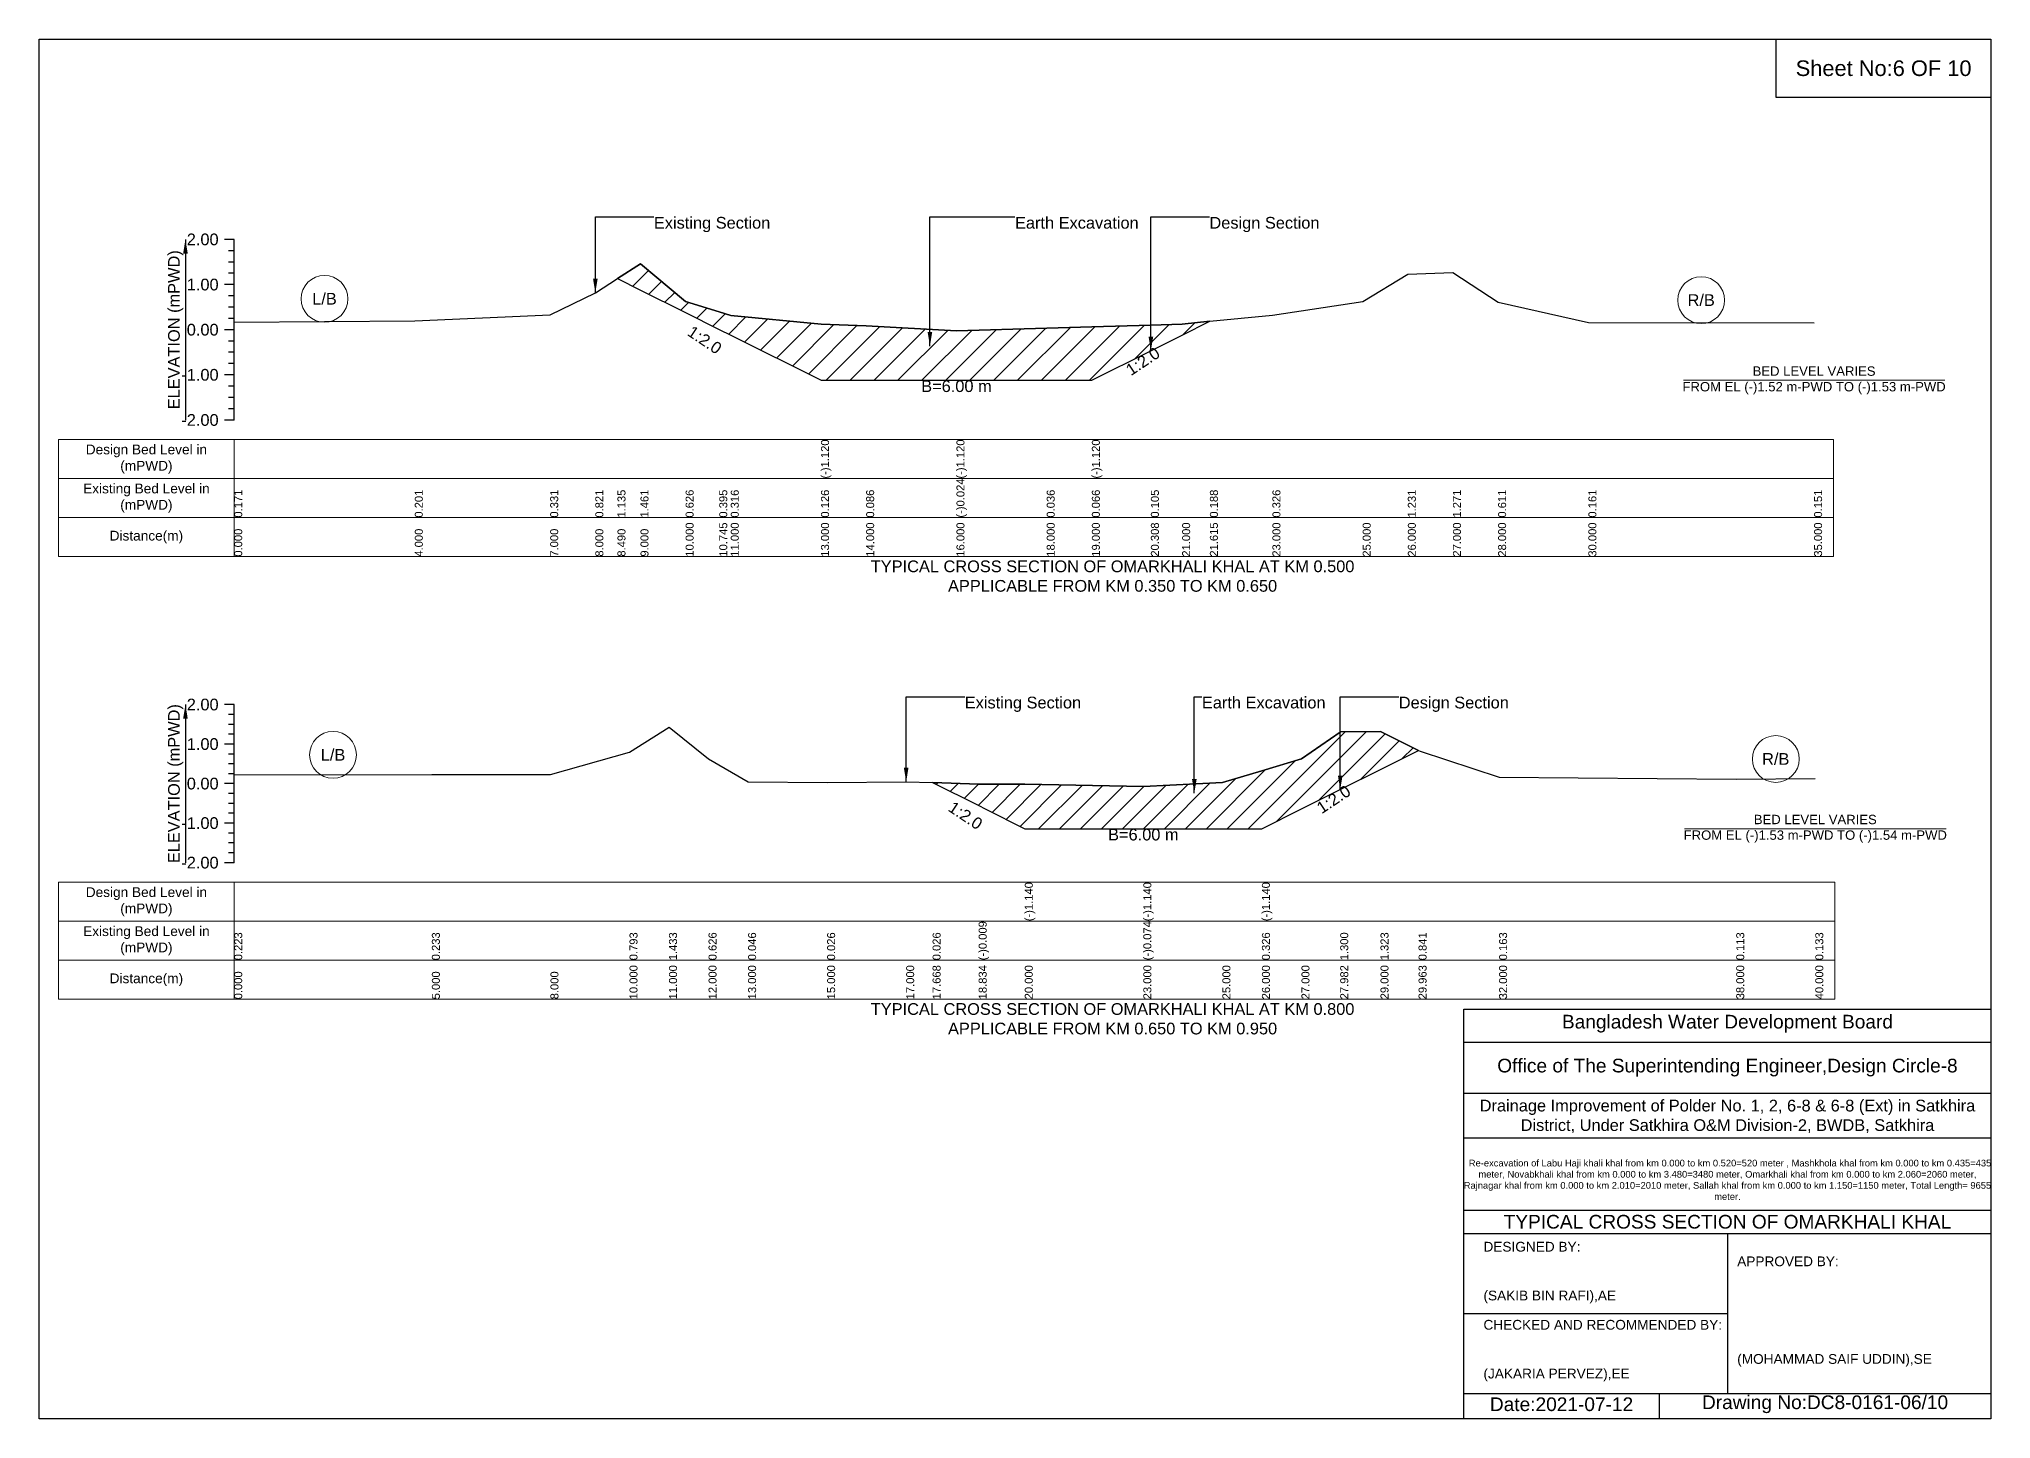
# Model space of a CAD drawing. Header units: inches. Extents: x 91000 to 648000, y -5656 to 141.
# Drawn here: x 420000 to 428000, y -5656 to 0 of the extents above; entities that cross this region are included whole.
import ezdxf

# ---------------------------------------------------------------- set-up
doc = ezdxf.new("R2010")
doc.units = ezdxf.units.IN
doc.header["$LTSCALE"] = 7
doc.header["$MEASUREMENT"] = 0
for name, color, linetype, lineweight in [('Cross section Data Border', 7, 'Continuous', 9), ('Cross Section Labels', 7, 'Continuous', 9), ('Existing_Bed_Level for Xsection', 7, 'Continuous', 25)]:
    doc.layers.add(name, color=color, linetype=linetype, lineweight=lineweight)
doc.styles.get("Standard").update_dxf_attribs({"font": 'arial.ttf'})
doc.dimstyles.get("Standard").update_dxf_attribs({"dimtxt": 0.18, "dimasz": 0.18, "dimexe": 0.18, "dimexo": 0.0625, "dimgap": 0.09, "dimtad": 0, "dimtih": 1, "dimtoh": 1, "dimdec": 4, "dimzin": 0, "dimdsep": 46, "dimtxsty": 'Standard', "dimcen": 0.09, "dimadec": 0, "dimazin": 0, "dimtfac": 1, "dimtdec": 4, "dimtofl": 0, "dimtmove": 0, "dimatfit": 3, "dimfxl": 1, "dimtolj": 1, "dimtzin": 0, "dimarcsym": 0})

msp = doc.modelspace()

# ---------------------------------------------------------------- hatches: boundary and pattern name
at = {"layer": 'Existing_Bed_Level for Xsection'}
h = msp.add_hatch(dxfattribs=at)
h.set_pattern_fill('ANSI31', color=256, scale=555, style=0)
h.paths.add_polyline_path([(422370.7, -981.6), (422465, -1028.8), (422650, -1121.3), (422787.9, -1190.2), (422835, -1213.8), (423205, -1398.8), (423390, -1398.8), (423760, -1398.8), (424130, -1398.8), (424315, -1398.8), (424556.9, -1277.8), (424685, -1213.8), (424798.8, -1156.9), (424685, -1168.2), (424556.9, -1172.1), (424315, -1179.3), (424130, -1184.9), (423760, -1196), (423390, -1175.7), (423205, -1168.2), (422835, -1133.1), (422787.9, -1118.5), (422650, -1075.8), (422465, -921.3)])
h = msp.add_hatch(dxfattribs=at)
h.set_pattern_fill('ANSI31', color=256, scale=486, style=0)
h.paths.add_polyline_path([(423662.2, -3047.8), (423851.1, -3142.2), (423878, -3155.7), (424040, -3236.7), (424526, -3236.7), (424850, -3236.7), (425012, -3236.7), (425174, -3155.7), (425333, -3076.2), (425336, -3074.7), (425498, -2993.7), (425654, -2915.7), (425498, -2837.7), (425336, -2839.3), (425333, -2841.4), (425174, -2950.6), (425012, -2999.2), (424850, -3047.8), (424526, -3064), (424040, -3054.3), (423878, -3054.3), (423851.1, -3053.5)])

# ---------------------------------------------------------------- linework, layer by layer
for points in [[(420000, 0), (428000, 0), (428000, -5656), (420000, -5656)], [(427120, 0), (428000, 0), (428000, -240), (427120, -240)]]:
    msp.add_lwpolyline(points, close=True)
for points in [[(425840, -5656), (425840, -3976), (428000, -3976)], [(425840, -4112), (428000, -4112)], [(425840, -4320), (428000, -4320)], [(425840, -4504), (428000, -4504)], [(425840, -4800), (428000, -4800)], [(425840, -4896), (428000, -4896)], [(426920, -4896), (426920, -5552)], [(425840, -5224), (426920, -5224)], [(425840, -5552), (428000, -5552)], [(426640, -5552), (426640, -5656)]]:
    msp.add_lwpolyline(points)
at = {"layer": 'Cross section Data Border'}
for points in [[(420080, -1641.6), (427355, -1641.6), (427355, -2121.6), (420080, -2121.6)], [(420080, -3456), (427360, -3456), (427360, -3936), (420080, -3936)]]:
    msp.add_lwpolyline(points, close=True, dxfattribs=at)
for points in [[(420800, -1641.6), (420800, -2121.6)], [(420080, -1801.6), (427355, -1801.6)], [(420080, -1961.6), (427355, -1961.6)], [(420800, -3456), (420800, -3936)], [(420080, -3616), (427360, -3616)], [(420080, -3776), (427360, -3776)]]:
    msp.add_lwpolyline(points, dxfattribs=at)
at = {"layer": 'Cross Section Labels'}
for points in [[(426739.2, -1398.8), (427810.8, -1398.8)], [(426744.2, -3236.7), (427815.8, -3236.7)]]:
    msp.add_lwpolyline(points, dxfattribs=at)
for centre in [(421170, -1064.7), (426812.5, -1070.2), (421205, -2934.1), (427118, -2951.1)]:
    msp.add_circle(centre, 96, dxfattribs=at)
at = {"layer": 'Existing_Bed_Level for Xsection'}
for points in [[(420800, -821.6), (420760, -821.6)], [(420800, -867.8), (420776, -867.8)], [(420800, -1561.6), (420800, -1376.6), (420800, -1191.6), (420800, -1006.6), (420800, -821.6)], [(420800, -914.1), (420776, -914.1)], [(420800, -1159.9), (421540, -1154.4), (422095, -1130.3), (422280, -1039.7), (422370.7, -981.6), (422465, -921.3), (422650, -1075.8), (422787.9, -1118.5), (422835, -1133.1), (423205, -1168.2), (423205, -1168.2), (423390, -1175.7), (423760, -1196), (423760, -1196), (424130, -1184.9), (424315, -1179.3), (424315, -1179.3), (424556.9, -1172.1), (424685, -1168.2), (424798.8, -1156.9), (425055, -1131.2), (425425, -1075.8), (425610, -963.8), (425795, -956.4), (425980, -1078.5), (426350, -1161.8), (427275, -1163.6)], [(420800, -1006.6), (420760, -1006.6)], [(420800, -960.3), (420776, -960.3)], [(420800, -1052.8), (420776, -1052.8)], [(420800, -1099.1), (420776, -1099.1)], [(420800, -1191.6), (420760, -1191.6)], [(420800, -1145.3), (420776, -1145.3)], [(420800, -1237.8), (420776, -1237.8)], [(420800, -1284.1), (420776, -1284.1)], [(420800, -1330.3), (420776, -1330.3)], [(420800, -1376.6), (420760, -1376.6)], [(420800, -1422.8), (420776, -1422.8)], [(420800, -1469.1), (420776, -1469.1)], [(420800, -1515.3), (420776, -1515.3)], [(420800, -1561.6), (420760, -1561.6)], [(420800, -2728), (420760, -2728)], [(420800, -2768.5), (420776, -2768.5)], [(420800, -3376), (420800, -3214), (420800, -3052), (420800, -2890), (420800, -2728)], [(420800, -2809), (420776, -2809)], [(420800, -2849.5), (420776, -2849.5)], [(420800, -3015.9), (421610, -3014.3), (422096, -3014.3), (422420, -2923.5), (422582, -2819.9), (422744, -2950.6), (422906, -3044.6), (423230, -3047.8), (423554, -3044.6), (423662.2, -3047.8), (423851.1, -3053.5), (423878, -3054.3), (424040, -3054.3), (424040, -3054.3), (424526, -3064), (424526, -3064), (424850, -3047.8), (425012, -2999.2), (425012, -2999.2), (425174, -2950.6), (425333, -2841.4), (425336, -2839.3), (425498, -2837.7), (425654, -2915.7), (425660, -2918.7), (425984, -3025.6), (426956, -3033.7), (427280, -3030.5)], [(420800, -2890), (420760, -2890)], [(420800, -2930.5), (420776, -2930.5)], [(420800, -2971), (420776, -2971)], [(420800, -3011.5), (420776, -3011.5)], [(420800, -3052), (420760, -3052)], [(420800, -3092.5), (420776, -3092.5)], [(420800, -3133), (420776, -3133)], [(420800, -3173.5), (420776, -3173.5)], [(420800, -3214), (420760, -3214)], [(420800, -3254.5), (420776, -3254.5)], [(420800, -3295), (420776, -3295)], [(420800, -3335.5), (420776, -3335.5)], [(420800, -3376), (420760, -3376)]]:
    msp.add_lwpolyline(points, dxfattribs=at)
for points in [[(422370.7, -981.6), (422370.7, -981.6), (422465, -1028.8), (422650, -1121.3), (422787.9, -1190.2), (422835, -1213.8), (423205, -1398.8), (423205, -1398.8), (423390, -1398.8), (423760, -1398.8), (423760, -1398.8), (424130, -1398.8), (424315, -1398.8), (424315, -1398.8), (424556.9, -1277.8), (424685, -1213.8), (424798.8, -1156.9), (424685, -1168.2), (424556.9, -1172.1), (424315, -1179.3), (424315, -1179.3), (424130, -1184.9), (423760, -1196), (423760, -1196), (423390, -1175.7), (423205, -1168.2), (423205, -1168.2), (422835, -1133.1), (422787.9, -1118.5), (422650, -1075.8), (422465, -921.3), (422370.7, -981.6)], [(423662.2, -3047.8), (423851.1, -3142.2), (423878, -3155.7), (424040, -3236.7), (424040, -3236.7), (424526, -3236.7), (424526, -3236.7), (424850, -3236.7), (425012, -3236.7), (425012, -3236.7), (425174, -3155.7), (425333, -3076.2), (425336, -3074.7), (425498, -2993.7), (425654, -2915.7), (425498, -2837.7), (425336, -2839.3), (425333, -2841.4), (425174, -2950.6), (425012, -2999.2), (425012, -2999.2), (424850, -3047.8), (424526, -3064), (424526, -3064), (424040, -3054.3), (424040, -3054.3), (423878, -3054.3), (423851.1, -3053.5)]]:
    msp.add_lwpolyline(points, close=True, dxfattribs=at)

# ---------------------------------------------------------------- texts
at = {"attachment_point": 5}
for s, insert, char_height in [('Sheet No:6 OF 10', (427560, -120), 64), ('Bangladesh Water Development Board', (426920, -4036), 56), ('Office of The Superintending Engineer,Design Circle-8', (426920, -4216), 56)]:
    msp.add_mtext(s, dxfattribs=dict(at, insert=insert, char_height=char_height))
for s, insert, char_height, width, attachment_point in [('Drainage Improvement of Polder No. 1, 2, 6-8 & 6-8 (Ext) in Satkhira District, Under Satkhira O&M Division-2, BWDB, Satkhira', (426920, -4416), 48, 2240, 5), ('  Re-excavation of Labu Haji khali khal from km 0.000 to km 0.520=520 meter , Mashkhola khal from km 0.000 to km 0.435=435 meter, Novabkhali khal from km 0.000 to km 3.480=3480 meter, Omarkhali khal from km 0.000 to km 2.060=2060 meter, Rajnagar khal from km 0.000 to km 2.010=2010 meter, Sallah khal from km 0.000 to km 1.150=1150 meter, Total Length= 9655 meter. ', (426920, -4676), 27.4148, 2160, 5), ('TYPICAL CROSS SECTION OF OMARKHALI KHAL', (426920, -4848), 56, 2240, 5), ('DESIGNED BY:^J^J^J(SAKIB BIN RAFI),AE', (425920, -5056), 40, 1120, 4), ('APPROVED BY:^J^J^J^J^J^J(MOHAMMAD SAIF UDDIN),SE', (426960, -5216), 40, 1120, 4), ('CHECKED AND RECOMMENDED BY:^J^J^J(JAKARIA PERVEZ),EE', (425920, -5376), 40, 1120, 4), ('Date:2021-07-12', (426240, -5596), 56, 1120, 5), ('Drawing No:DC8-0161-06/10', (427320, -5596), 56, 1760, 5)]:
    msp.add_mtext(s, dxfattribs=dict(insert=insert, char_height=char_height, width=width, attachment_point=attachment_point))
at = {"layer": 'Cross section Data Border', "char_height": 40, "width": 640, "attachment_point": 5}
for s, insert in [('Design Bed Level in (mPWD)', (420440, -1721.6)), ('Existing Bed Level in (mPWD)', (420440, -1881.6)), ('Distance(m)', (420440, -2041.6)), ('Design Bed Level in (mPWD)', (420440, -3536)), ('Existing Bed Level in (mPWD)', (420440, -3696)), ('Distance(m)', (420440, -3856))]:
    msp.add_mtext(s, dxfattribs=dict(at, insert=insert))
at = {"layer": 'Cross Section Labels'}
for s, insert, char_height, attachment_point in [('Existing Section', (422520, -729.1), 48, 1), ('Earth Excavation', (424000, -729.1), 48, 1), ('Design Section', (424796.9, -729.1), 48, 1), ('L/B', (421170, -1064.7), 48, 5), ('R/B', (426812.5, -1070.2), 48, 5), ('BED LEVEL VARIES ^JFROM EL (-)1.52 m-PWD TO (-)1.53 m-PWD', (427275, -1398.8), 38.4, 5), ('B=6.00 m', (423760, -1398.8), 48, 2), ('TYPICAL CROSS SECTION OF OMARKHALI KHAL AT KM 0.500^JAPPLICABLE FROM KM 0.350 TO KM 0.650', (424400, -2201.6), 48, 5), ('Existing Section', (423794, -2695.6), 48, 1), ('Earth Excavation', (424766, -2695.6), 48, 1), ('Design Section', (425573, -2695.6), 48, 1), ('L/B', (421205, -2934.1), 48, 5), ('R/B', (427118, -2951.1), 48, 5), ('BED LEVEL VARIES ^JFROM EL (-)1.53 m-PWD TO (-)1.54 m-PWD', (427280, -3236.7), 38.4, 5), ('B=6.00 m', (424526, -3236.7), 48, 2), ('TYPICAL CROSS SECTION OF OMARKHALI KHAL AT KM 0.800^JAPPLICABLE FROM KM 0.650 TO KM 0.950', (424400, -4016), 48, 5)]:
    msp.add_mtext(s, dxfattribs=dict(at, insert=insert, char_height=char_height, attachment_point=attachment_point))
at = {"layer": 'Cross Section Labels', "char_height": 48, "attachment_point": 2}
for insert, rotation in [((422741.6, -1213.3), 326.30993), ((424510.6, -1300.9), 33.69007), ((425292.5, -3096.4), 33.69007), ((423810.6, -3162.5), 326.30993)]:
    msp.add_mtext('1:2.0', dxfattribs=dict(at, insert=insert, rotation=rotation))
at = {"layer": 'Existing_Bed_Level for Xsection', "char_height": 48, "attachment_point": 6}
for s, insert in [('2.00', (420736, -821.6)), ('1.00', (420736, -1006.6)), ('0.00', (420736, -1191.6)), ('-1.00', (420736, -1376.6)), ('-2.00', (420736, -1561.6)), ('2.00', (420736, -2728)), ('1.00', (420736, -2890)), ('0.00', (420736, -3052)), ('-1.00', (420736, -3214)), ('-2.00', (420736, -3376))]:
    msp.add_mtext(s, dxfattribs=dict(at, insert=insert))
at = {"layer": 'Existing_Bed_Level for Xsection', "rotation": 90}
for s, insert, char_height, attachment_point in [('ELEVATION (mPWD)', (420560, -1191.6), 48, 5), ('(-)1.120', (423205, -1801.6), 32.8, 1), ('(-)1.120', (423760, -1801.6), 32.8, 1), ('(-)1.120', (424315, -1801.6), 32.8, 1), ('(-)0.024', (423760, -1961.6), 32.8, 1), ('0.171', (420800, -1961.6), 32.8, 1), ('0.201', (421540, -1961.6), 32.8, 1), ('0.331', (422095, -1961.6), 32.8, 1), ('0.821', (422280, -1961.6), 32.8, 1), ('1.135', (422370.7, -1961.6), 32.8, 1), ('1.461', (422465, -1961.6), 32.8, 1), ('0.626', (422650, -1961.6), 32.8, 1), ('0.395', (422787.9, -1961.6), 32.8, 1), ('0.316', (422835, -1961.6), 32.8, 1), ('0.126', (423205, -1961.6), 32.8, 1), ('0.086', (423390, -1961.6), 32.8, 1), ('0.036', (424130, -1961.6), 32.8, 1), ('0.066', (424315, -1961.6), 32.8, 1), ('0.105', (424556.9, -1961.6), 32.8, 1), ('0.188', (424798.8, -1961.6), 32.8, 1), ('0.326', (425055, -1961.6), 32.8, 1), ('1.231', (425610, -1961.6), 32.8, 1), ('1.271', (425795, -1961.6), 32.8, 1), ('0.611', (425980, -1961.6), 32.8, 1), ('0.161', (426350, -1961.6), 32.8, 1), ('0.151', (427275, -1961.6), 32.8, 1), ('10.000', (422650, -2121.6), 32.8, 1), ('10.745', (422787.9, -2121.6), 32.8, 1), ('11.000', (422835, -2121.6), 32.8, 1), ('13.000', (423205, -2121.6), 32.8, 1), ('14.000', (423390, -2121.6), 32.8, 1), ('16.000', (423760, -2121.6), 32.8, 1), ('18.000', (424130, -2121.6), 32.8, 1), ('19.000', (424315, -2121.6), 32.8, 1), ('20.308', (424556.9, -2121.6), 32.8, 1), ('21.000', (424685, -2121.6), 32.8, 1), ('21.615', (424798.8, -2121.6), 32.8, 1), ('23.000', (425055, -2121.6), 32.8, 1), ('25.000', (425425, -2121.6), 32.8, 1), ('26.000', (425610, -2121.6), 32.8, 1), ('27.000', (425795, -2121.6), 32.8, 1), ('28.000', (425980, -2121.6), 32.8, 1), ('30.000', (426350, -2121.6), 32.8, 1), ('35.000', (427275, -2121.6), 32.8, 1), ('0.000', (420800, -2121.6), 32.8, 1), ('4.000', (421540, -2121.6), 32.8, 1), ('7.000', (422095, -2121.6), 32.8, 1), ('8.000', (422280, -2121.6), 32.8, 1), ('8.490', (422370.7, -2121.6), 32.8, 1), ('9.000', (422465, -2121.6), 32.8, 1), ('ELEVATION (mPWD)', (420560, -3052), 48, 5), ('(-)1.140', (424040, -3616), 32.8, 1), ('(-)1.140', (424526, -3616), 32.8, 1), ('(-)1.140', (425012, -3616), 32.8, 1), ('0.223', (420800, -3776), 32.8, 1), ('0.233', (421610, -3776), 32.8, 1), ('0.793', (422420, -3776), 32.8, 1), ('1.433', (422582, -3776), 32.8, 1), ('0.626', (422744, -3776), 32.8, 1), ('0.046', (422906, -3776), 32.8, 1), ('0.026', (423230, -3776), 32.8, 1), ('0.026', (423662.2, -3776), 32.8, 1), ('(-)0.009', (423851.1, -3776), 32.8, 1), ('(-)0.074', (424526, -3776), 32.8, 1), ('0.326', (425012, -3776), 32.8, 1), ('1.300', (425333, -3776), 32.8, 1), ('1.323', (425498, -3776), 32.8, 1), ('0.841', (425654, -3776), 32.8, 1), ('0.163', (425984, -3776), 32.8, 1), ('0.113', (426956, -3776), 32.8, 1), ('0.133', (427280, -3776), 32.8, 1), ('0.000', (420800, -3936), 32.8, 1), ('5.000', (421610, -3936), 32.8, 1), ('8.000', (422096, -3936), 32.8, 1), ('10.000', (422420, -3936), 32.8, 1), ('11.000', (422582, -3936), 32.8, 1), ('12.000', (422744, -3936), 32.8, 1), ('13.000', (422906, -3936), 32.8, 1), ('15.000', (423230, -3936), 32.8, 1), ('17.000', (423554, -3936), 32.8, 1), ('17.668', (423662.2, -3936), 32.8, 1), ('18.834', (423851.1, -3936), 32.8, 1), ('20.000', (424040, -3936), 32.8, 1), ('23.000', (424526, -3936), 32.8, 1), ('25.000', (424850, -3936), 32.8, 1), ('26.000', (425012, -3936), 32.8, 1), ('27.000', (425174, -3936), 32.8, 1), ('27.982', (425333, -3936), 32.8, 1), ('29.000', (425498, -3936), 32.8, 1), ('29.963', (425654, -3936), 32.8, 1), ('32.000', (425984, -3936), 32.8, 1), ('38.000', (426956, -3936), 32.8, 1), ('40.000', (427280, -3936), 32.8, 1)]:
    msp.add_mtext(s, dxfattribs=dict(at, insert=insert, char_height=char_height, attachment_point=attachment_point))

# ---------------------------------------------------------------- leaders
at = {"layer": 'Cross Section Labels', "annotation_type": 0, "has_hookline": 1, "hookline_direction": 0}
for points, text_width in [([(422280, -1039.7), (422280, -729.1), (422519.9, -729.1)], 467.2), ([(423651.3, -1258.4), (423651.3, -729.1), (423999.9, -729.1)], 497), ([(424556.9, -1277.8), (424556.9, -729.1), (424796.8, -729.1)], 441.2), ([(423554, -3044.6), (423554, -2695.6), (423793.9, -2695.6)], 467.2), ([(424735, -3091), (424735, -2695.6), (424765.9, -2695.6)], 497), ([(425333, -3076.2), (425333, -2695.6), (425572.9, -2695.6)], 441.2)]:
    msp.add_leader(points, dimstyle='Standard', override={"dimasz": 57.6}, dxfattribs=dict(at, text_width=text_width))
at = {"layer": 'Existing_Bed_Level for Xsection'}
for points in [[(420600, -821.6), (420600, -1561.6)], [(420600, -2728), (420600, -3376)]]:
    msp.add_leader(points, dimstyle='Standard', override={"dimasz": 57.6}, dxfattribs=at)

doc.saveas('drawing.dxf')
